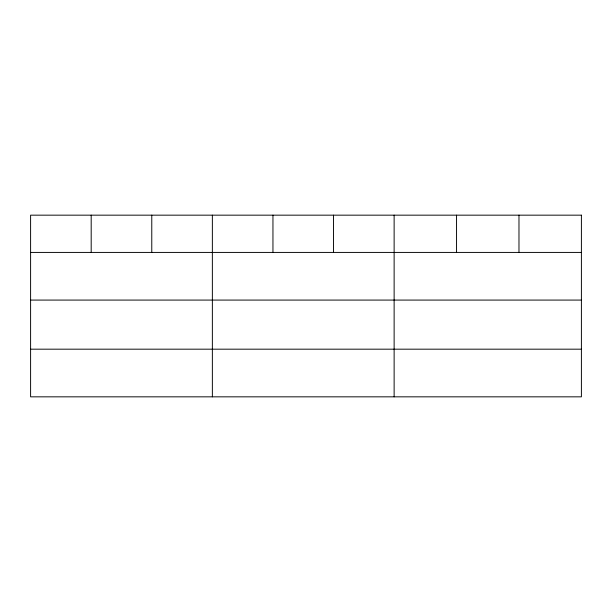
<?xml version="1.0" encoding="UTF-8"?>
<svg xmlns="http://www.w3.org/2000/svg" width="612" height="612" viewBox="0 0 612 612"><rect width="100%" height="100%" fill="white"/><g stroke="black" fill="none" stroke-linecap="round" stroke-linejoin="round"><path stroke-width="0.92" d="M30.6 252.419L581.4 252.419M30.6 300.079L581.4 300.079M30.6 349.177L581.4 349.177M518.976 215.164L518.976 252.419M456.552 215.164L456.552 252.419M394.128 215.164L394.128 396.836M333.54 215.164L333.54 252.419M272.952 215.164L272.952 252.419M212.364 215.164L212.364 396.836M151.776 215.164L151.776 252.419M91.188 215.164L91.188 252.419M581.4 215.164L30.6 215.164L30.6 396.836L581.4 396.836L581.4 215.164"/></g></svg>
